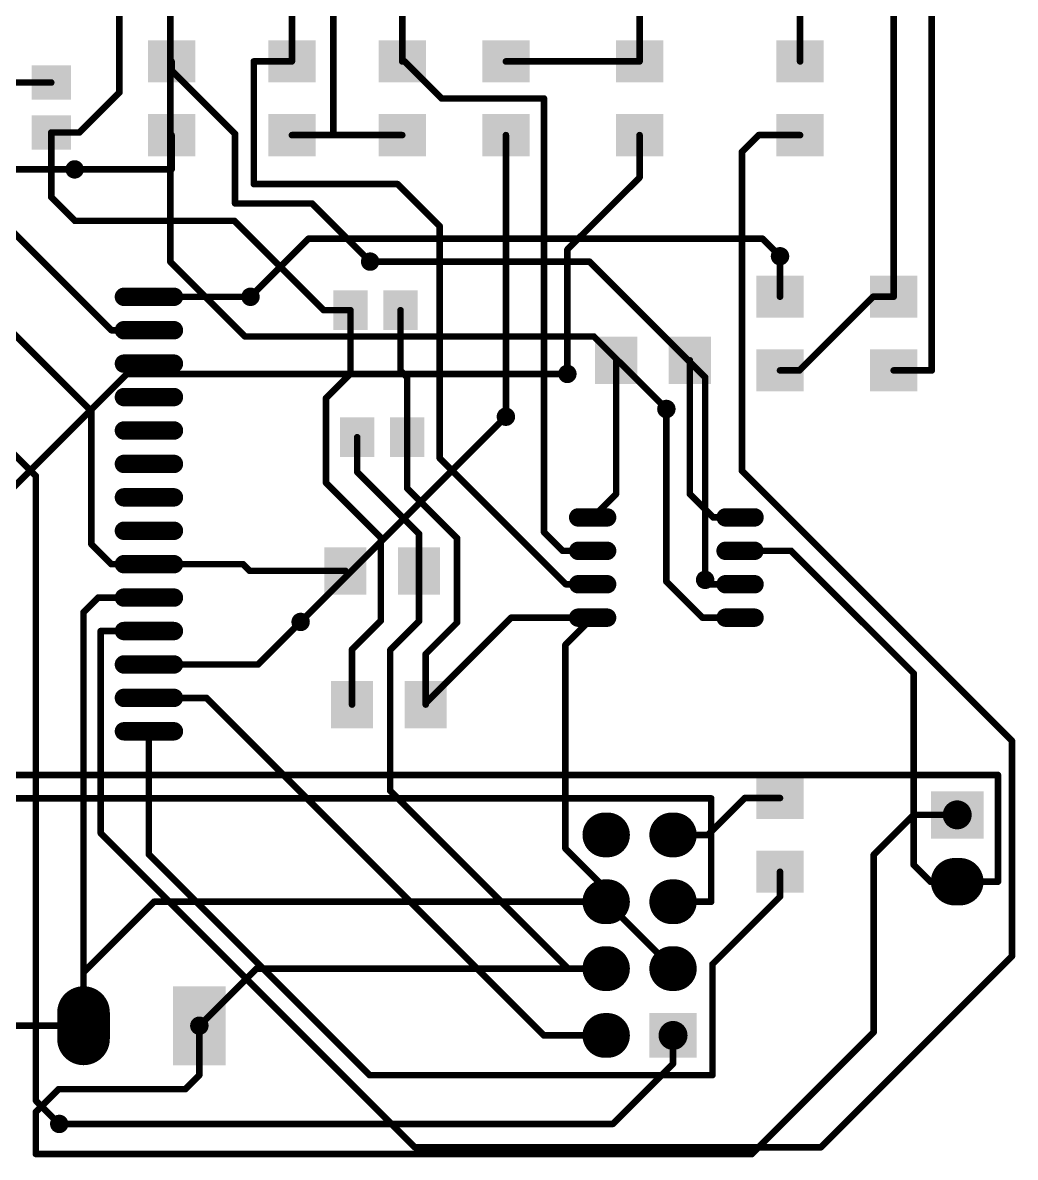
# Model space of a CAD drawing. Extents: x -199 to 545, y 218 to 570.
# Drawn here: x -172.28 to -134.57, y 380.72 to 423.83 of the extents above; entities that cross this region are included whole.
import ezdxf

# ---------------------------------------------------------------- set-up
doc = ezdxf.new("R2010")
doc.units = 0
doc.header["$MEASUREMENT"] = 0
doc.linetypes.add('PHANTOM2', pattern=[1.25, 0.625, -0.125, 0.125, -0.125, 0.125, -0.125])
doc.layers.get('0').update_dxf_attribs({"linetype": 'CONTINUOUS'})
for name, color, linetype in [('BOTTOMLAYER', 250, 'CONTINUOUS'), ('PADHOLELAYER', 255, 'CONTINUOUS'), ('TOPLAYER', 250, 'CONTINUOUS'), ('VIAHOLELAYER', 255, 'PHANTOM2')]:
    doc.layers.add(name, color=color, linetype=linetype)

# ---------------------------------------------------------------- blocks, each defined once
blk = doc.blocks.new('HDR2X4_____________1')
at = {"layer": 'BOTTOMLAYER', "const_width": 1.7}
for points in [[(0, 2.59), (0, 2.49)], [(2.54, 2.59), (2.54, 2.49)], [(5.08, 2.59), (5.08, 2.49)], [(7.62, 2.59), (7.62, 2.49)], [(2.54, 0.05), (2.54, -0.05)], [(5.08, 0.05), (5.08, -0.05)], [(7.62, 0.05), (7.62, -0.05)]]:
    blk.add_lwpolyline(points, dxfattribs=at)
at = {"layer": 'BOTTOMLAYER', "const_width": 0.85}
for points in [[(-0.425, 2.59, 1), (0.425, 2.59, 1)], [(-0.425, 2.49, 1), (0.425, 2.49, 1)], [(2.115, 2.59, 1), (2.965, 2.59, 1)], [(2.115, 2.49, 1), (2.965, 2.49, 1)], [(4.655, 2.59, 1), (5.505, 2.59, 1)], [(4.655, 2.49, 1), (5.505, 2.49, 1)], [(7.195, 2.59, 1), (8.045, 2.59, 1)], [(7.195, 2.49, 1), (8.045, 2.49, 1)], [(2.115, 0.05, 1), (2.965, 0.05, 1)], [(4.655, 0.05, 1), (5.505, 0.05, 1)], [(7.195, 0.05, 1), (8.045, 0.05, 1)], [(2.115, -0.05, 1), (2.965, -0.05, 1)], [(4.655, -0.05, 1), (5.505, -0.05, 1)], [(7.195, -0.05, 1), (8.045, -0.05, 1)]]:
    blk.add_lwpolyline(points, format="xyb", close=True, dxfattribs=at)
at = {"layer": 'BOTTOMLAYER'}
blk.add_solid([(-0.85, -0.9), (0.85, -0.9), (-0.85, 0.9), (0.85, 0.9)], dxfattribs=at)
at = {"layer": 'PADHOLELAYER', "const_width": 0.55}
for points in [[(-0.275, 2.54, 1), (0.275, 2.54, 1)], [(2.265, 2.54, 1), (2.815, 2.54, 1)], [(4.805, 2.54, 1), (5.355, 2.54, 1)], [(7.345, 2.54, 1), (7.895, 2.54, 1)], [(-0.275, 0, 1), (0.275, 0, 1)], [(2.265, 0, 1), (2.815, 0, 1)], [(4.805, 0, 1), (5.355, 0, 1)], [(7.345, 0, 1), (7.895, 0, 1)]]:
    blk.add_lwpolyline(points, format="xyb", close=True, dxfattribs=at)
at = {"layer": 'TOPLAYER', "const_width": 1.7}
for points in [[(0, 2.59), (0, 2.49)], [(2.54, 2.59), (2.54, 2.49)], [(5.08, 2.59), (5.08, 2.49)], [(7.62, 2.59), (7.62, 2.49)], [(2.54, 0.05), (2.54, -0.05)], [(5.08, 0.05), (5.08, -0.05)], [(7.62, 0.05), (7.62, -0.05)]]:
    blk.add_lwpolyline(points, dxfattribs=at)
at = {"layer": 'TOPLAYER', "const_width": 0.85}
for points in [[(-0.425, 2.59, 1), (0.425, 2.59, 1)], [(-0.425, 2.49, 1), (0.425, 2.49, 1)], [(2.115, 2.59, 1), (2.965, 2.59, 1)], [(2.115, 2.49, 1), (2.965, 2.49, 1)], [(4.655, 2.59, 1), (5.505, 2.59, 1)], [(4.655, 2.49, 1), (5.505, 2.49, 1)], [(7.195, 2.59, 1), (8.045, 2.59, 1)], [(7.195, 2.49, 1), (8.045, 2.49, 1)], [(2.115, 0.05, 1), (2.965, 0.05, 1)], [(4.655, 0.05, 1), (5.505, 0.05, 1)], [(7.195, 0.05, 1), (8.045, 0.05, 1)], [(2.115, -0.05, 1), (2.965, -0.05, 1)], [(4.655, -0.05, 1), (5.505, -0.05, 1)], [(7.195, -0.05, 1), (8.045, -0.05, 1)]]:
    blk.add_lwpolyline(points, format="xyb", close=True, dxfattribs=at)
at = {"layer": 'TOPLAYER'}
blk.add_solid([(-0.85, -0.9), (0.85, -0.9), (-0.85, 0.9), (0.85, 0.9)], dxfattribs=at)
blk = doc.blocks.new('B______4')
at = {"layer": 'BOTTOMLAYER', "const_width": 1.8}
blk.add_lwpolyline([(-1.143, -0.916), (-1.143, -1.116)], dxfattribs=at)
at = {"layer": 'BOTTOMLAYER', "const_width": 0.9}
for points in [[(-1.593, -0.916, 1), (-0.693, -0.916, 1)], [(-1.593, -1.116, 1), (-0.693, -1.116, 1)]]:
    blk.add_lwpolyline(points, format="xyb", close=True, dxfattribs=at)
at = {"layer": 'BOTTOMLAYER'}
blk.add_solid([(-4.583, -2.016), (-2.783, -2.016), (-4.583, -0.016), (-2.783, -0.016)], dxfattribs=at)
at = {"layer": 'PADHOLELAYER', "const_width": 0.55}
for points in [[(-3.958, -1.016, 1), (-3.408, -1.016, 1)], [(-1.418, -1.016, 1), (-0.868, -1.016, 1)]]:
    blk.add_lwpolyline(points, format="xyb", close=True, dxfattribs=at)
at = {"layer": 'TOPLAYER', "const_width": 1.8}
blk.add_lwpolyline([(-1.143, -0.916), (-1.143, -1.116)], dxfattribs=at)
at = {"layer": 'TOPLAYER', "const_width": 0.9}
for points in [[(-1.593, -0.916, 1), (-0.693, -0.916, 1)], [(-1.593, -1.116, 1), (-0.693, -1.116, 1)]]:
    blk.add_lwpolyline(points, format="xyb", close=True, dxfattribs=at)
at = {"layer": 'TOPLAYER'}
blk.add_solid([(-4.583, -2.016), (-2.783, -2.016), (-4.583, -0.016), (-2.783, -0.016)], dxfattribs=at)
blk = doc.blocks.new('1206_5')
at = {"layer": 'TOPLAYER'}
for points in [[(-0.6, -0.9), (-0.6, 0.9), (-2.2, -0.9), (-2.2, 0.9)], [(2.2, -0.9), (2.2, 0.9), (0.6, -0.9), (0.6, 0.9)]]:
    blk.add_solid(points, dxfattribs=at)
blk = doc.blocks.new('1206_6')
at = {"layer": 'TOPLAYER'}
for points in [[(-0.6, -0.9), (-0.6, 0.9), (-2.2, -0.9), (-2.2, 0.9)], [(2.2, -0.9), (2.2, 0.9), (0.6, -0.9), (0.6, 0.9)]]:
    blk.add_solid(points, dxfattribs=at)
blk = doc.blocks.new('1206_7')
at = {"layer": 'TOPLAYER'}
for points in [[(-0.6, -0.9), (-0.6, 0.9), (-2.2, -0.9), (-2.2, 0.9)], [(2.2, -0.9), (2.2, 0.9), (0.6, -0.9), (0.6, 0.9)]]:
    blk.add_solid(points, dxfattribs=at)
blk = doc.blocks.new('1206_8')
at = {"layer": 'TOPLAYER'}
for points in [[(-0.6, -0.9), (-0.6, 0.9), (-2.2, -0.9), (-2.2, 0.9)], [(2.2, -0.9), (2.2, 0.9), (0.6, -0.9), (0.6, 0.9)]]:
    blk.add_solid(points, dxfattribs=at)
blk = doc.blocks.new('1206_9')
at = {"layer": 'TOPLAYER'}
for points in [[(-0.6, -0.9), (-0.6, 0.9), (-2.2, -0.9), (-2.2, 0.9)], [(2.2, -0.9), (2.2, 0.9), (0.6, -0.9), (0.6, 0.9)]]:
    blk.add_solid(points, dxfattribs=at)
blk = doc.blocks.new('1206_10')
at = {"layer": 'TOPLAYER'}
for points in [[(-0.6, -0.9), (-0.6, 0.9), (-2.2, -0.9), (-2.2, 0.9)], [(2.2, -0.9), (2.2, 0.9), (0.6, -0.9), (0.6, 0.9)]]:
    blk.add_solid(points, dxfattribs=at)
blk = doc.blocks.new('1206_12')
at = {"layer": 'TOPLAYER'}
for points in [[(-0.6, -0.9), (-0.6, 0.9), (-2.2, -0.9), (-2.2, 0.9)], [(2.2, -0.9), (2.2, 0.9), (0.6, -0.9), (0.6, 0.9)]]:
    blk.add_solid(points, dxfattribs=at)
blk = doc.blocks.new('1206_14')
at = {"layer": 'TOPLAYER'}
for points in [[(-0.6, -0.9), (-0.6, 0.9), (-2.2, -0.9), (-2.2, 0.9)], [(2.2, -0.9), (2.2, 0.9), (0.6, -0.9), (0.6, 0.9)]]:
    blk.add_solid(points, dxfattribs=at)
blk = doc.blocks.new('1206_15')
at = {"layer": 'TOPLAYER'}
for points in [[(-0.6, -0.9), (-0.6, 0.9), (-2.2, -0.9), (-2.2, 0.9)], [(2.2, -0.9), (2.2, 0.9), (0.6, -0.9), (0.6, 0.9)]]:
    blk.add_solid(points, dxfattribs=at)
blk = doc.blocks.new('1206_17')
at = {"layer": 'TOPLAYER'}
for points in [[(-0.6, -0.9), (-0.6, 0.9), (-2.2, -0.9), (-2.2, 0.9)], [(2.2, -0.9), (2.2, 0.9), (0.6, -0.9), (0.6, 0.9)]]:
    blk.add_solid(points, dxfattribs=at)
blk = doc.blocks.new('1206_18')
at = {"layer": 'TOPLAYER'}
for points in [[(-0.6, -0.9), (-0.6, 0.9), (-2.2, -0.9), (-2.2, 0.9)], [(2.2, -0.9), (2.2, 0.9), (0.6, -0.9), (0.6, 0.9)]]:
    blk.add_solid(points, dxfattribs=at)
blk = doc.blocks.new('1206_19')
at = {"layer": 'TOPLAYER'}
for points in [[(-0.6, -0.9), (-0.6, 0.9), (-2.2, -0.9), (-2.2, 0.9)], [(2.2, -0.9), (2.2, 0.9), (0.6, -0.9), (0.6, 0.9)]]:
    blk.add_solid(points, dxfattribs=at)
blk = doc.blocks.new('SOIC_SO28_M_22')
at = {"layer": 'TOPLAYER', "const_width": 0.7}
for points in [[(-5.55, 8.255), (-3.65, 8.255)], [(3.65, 8.255), (5.55, 8.255)], [(-5.55, 6.985), (-3.65, 6.985)], [(3.65, 6.985), (5.55, 6.985)], [(-5.55, 5.715), (-3.65, 5.715)], [(3.65, 5.715), (5.55, 5.715)], [(-5.55, 4.445), (-3.65, 4.445)], [(3.65, 4.445), (5.55, 4.445)], [(-5.55, 3.175), (-3.65, 3.175)], [(3.65, 3.175), (5.55, 3.175)], [(-5.55, 1.905), (-3.65, 1.905)], [(3.65, 1.905), (5.55, 1.905)], [(-5.55, 0.635), (-3.65, 0.635)], [(3.65, 0.635), (5.55, 0.635)], [(-5.55, -0.635), (-3.65, -0.635)], [(3.65, -0.635), (5.55, -0.635)], [(-5.55, -1.905), (-3.65, -1.905)], [(3.65, -1.905), (5.55, -1.905)], [(-5.55, -3.175), (-3.65, -3.175)], [(3.65, -3.175), (5.55, -3.175)], [(-5.55, -4.445), (-3.65, -4.445)], [(3.65, -4.445), (5.55, -4.445)], [(-5.55, -5.715), (-3.65, -5.715)], [(3.65, -5.715), (5.55, -5.715)], [(-5.55, -6.985), (-3.65, -6.985)], [(3.65, -6.985), (5.55, -6.985)], [(-5.55, -8.255), (-3.65, -8.255)], [(3.65, -8.255), (5.55, -8.255)]]:
    blk.add_lwpolyline(points, dxfattribs=at)
at = {"layer": 'TOPLAYER', "const_width": 0.35}
for points in [[(-5.725, 8.255, 1), (-5.375, 8.255, 1)], [(-3.825, 8.255, 1), (-3.475, 8.255, 1)], [(3.475, 8.255, 1), (3.825, 8.255, 1)], [(5.375, 8.255, 1), (5.725, 8.255, 1)], [(-5.725, 6.985, 1), (-5.375, 6.985, 1)], [(-3.825, 6.985, 1), (-3.475, 6.985, 1)], [(3.475, 6.985, 1), (3.825, 6.985, 1)], [(5.375, 6.985, 1), (5.725, 6.985, 1)], [(-5.725, 5.715, 1), (-5.375, 5.715, 1)], [(-3.825, 5.715, 1), (-3.475, 5.715, 1)], [(3.475, 5.715, 1), (3.825, 5.715, 1)], [(5.375, 5.715, 1), (5.725, 5.715, 1)], [(-5.725, 4.445, 1), (-5.375, 4.445, 1)], [(-3.825, 4.445, 1), (-3.475, 4.445, 1)], [(3.475, 4.445, 1), (3.825, 4.445, 1)], [(5.375, 4.445, 1), (5.725, 4.445, 1)], [(-5.725, 3.175, 1), (-5.375, 3.175, 1)], [(-3.825, 3.175, 1), (-3.475, 3.175, 1)], [(3.475, 3.175, 1), (3.825, 3.175, 1)], [(5.375, 3.175, 1), (5.725, 3.175, 1)], [(-5.725, 1.905, 1), (-5.375, 1.905, 1)], [(-3.825, 1.905, 1), (-3.475, 1.905, 1)], [(3.475, 1.905, 1), (3.825, 1.905, 1)], [(5.375, 1.905, 1), (5.725, 1.905, 1)], [(-5.725, 0.635, 1), (-5.375, 0.635, 1)], [(-3.825, 0.635, 1), (-3.475, 0.635, 1)], [(3.475, 0.635, 1), (3.825, 0.635, 1)], [(5.375, 0.635, 1), (5.725, 0.635, 1)], [(-5.725, -0.635, 1), (-5.375, -0.635, 1)], [(-3.825, -0.635, 1), (-3.475, -0.635, 1)], [(3.475, -0.635, 1), (3.825, -0.635, 1)], [(5.375, -0.635, 1), (5.725, -0.635, 1)], [(-5.725, -1.905, 1), (-5.375, -1.905, 1)], [(-3.825, -1.905, 1), (-3.475, -1.905, 1)], [(3.475, -1.905, 1), (3.825, -1.905, 1)], [(5.375, -1.905, 1), (5.725, -1.905, 1)], [(-5.725, -3.175, 1), (-5.375, -3.175, 1)], [(-3.825, -3.175, 1), (-3.475, -3.175, 1)], [(3.475, -3.175, 1), (3.825, -3.175, 1)], [(5.375, -3.175, 1), (5.725, -3.175, 1)], [(-5.725, -4.445, 1), (-5.375, -4.445, 1)], [(-3.825, -4.445, 1), (-3.475, -4.445, 1)], [(3.475, -4.445, 1), (3.825, -4.445, 1)], [(5.375, -4.445, 1), (5.725, -4.445, 1)], [(-5.725, -5.715, 1), (-5.375, -5.715, 1)], [(-3.825, -5.715, 1), (-3.475, -5.715, 1)], [(3.475, -5.715, 1), (3.825, -5.715, 1)], [(5.375, -5.715, 1), (5.725, -5.715, 1)], [(-5.725, -6.985, 1), (-5.375, -6.985, 1)], [(-3.825, -6.985, 1), (-3.475, -6.985, 1)], [(3.475, -6.985, 1), (3.825, -6.985, 1)], [(5.375, -6.985, 1), (5.725, -6.985, 1)], [(-5.725, -8.255, 1), (-5.375, -8.255, 1)], [(-3.825, -8.255, 1), (-3.475, -8.255, 1)], [(3.475, -8.255, 1), (3.825, -8.255, 1)], [(5.375, -8.255, 1), (5.725, -8.255, 1)]]:
    blk.add_lwpolyline(points, format="xyb", close=True, dxfattribs=at)
blk = doc.blocks.new('SOIC_8CM_23')
at = {"layer": 'TOPLAYER', "const_width": 0.7}
for points in [[(-3.35, 1.905), (-2.25, 1.905)], [(2.25, 1.905), (3.35, 1.905)], [(-3.35, 0.635), (-2.25, 0.635)], [(2.25, 0.635), (3.35, 0.635)], [(-3.35, -0.635), (-2.25, -0.635)], [(2.25, -0.635), (3.35, -0.635)], [(-3.35, -1.905), (-2.25, -1.905)], [(2.25, -1.905), (3.35, -1.905)]]:
    blk.add_lwpolyline(points, dxfattribs=at)
at = {"layer": 'TOPLAYER', "const_width": 0.35}
for points in [[(-3.525, 1.905, 1), (-3.175, 1.905, 1)], [(-2.425, 1.905, 1), (-2.075, 1.905, 1)], [(2.075, 1.905, 1), (2.425, 1.905, 1)], [(3.175, 1.905, 1), (3.525, 1.905, 1)], [(-3.525, 0.635, 1), (-3.175, 0.635, 1)], [(-2.425, 0.635, 1), (-2.075, 0.635, 1)], [(2.075, 0.635, 1), (2.425, 0.635, 1)], [(3.175, 0.635, 1), (3.525, 0.635, 1)], [(-3.525, -0.635, 1), (-3.175, -0.635, 1)], [(-2.425, -0.635, 1), (-2.075, -0.635, 1)], [(2.075, -0.635, 1), (2.425, -0.635, 1)], [(3.175, -0.635, 1), (3.525, -0.635, 1)], [(-3.525, -1.905, 1), (-3.175, -1.905, 1)], [(-2.425, -1.905, 1), (-2.075, -1.905, 1)], [(2.075, -1.905, 1), (2.425, -1.905, 1)], [(3.175, -1.905, 1), (3.525, -1.905, 1)]]:
    blk.add_lwpolyline(points, format="xyb", close=True, dxfattribs=at)
blk = doc.blocks.new('C0805_26')
at = {"layer": 'TOPLAYER'}
for points in [[(-0.3, -0.75), (-0.3, 0.75), (-1.6, -0.75), (-1.6, 0.75)], [(1.6, -0.75), (1.6, 0.75), (0.3, -0.75), (0.3, 0.75)]]:
    blk.add_solid(points, dxfattribs=at)
blk = doc.blocks.new('LZ_12_26_1000_______25__26')
at = {"layer": 'BOTTOMLAYER', "const_width": 2}
blk.add_lwpolyline([(2.2, 0.5), (2.2, -0.5)], dxfattribs=at)
at = {"layer": 'BOTTOMLAYER', "const_width": 1}
for points in [[(1.7, 0.5, 1), (2.7, 0.5, 1)], [(1.7, -0.5, 1), (2.7, -0.5, 1)]]:
    blk.add_lwpolyline(points, format="xyb", close=True, dxfattribs=at)
at = {"layer": 'BOTTOMLAYER'}
blk.add_solid([(-3.2, -1.5), (-1.2, -1.5), (-3.2, 1.5), (-1.2, 1.5)], dxfattribs=at)
at = {"layer": 'PADHOLELAYER', "const_width": 0.35}
for points in [[(-2.375, 0, 1), (-2.025, 0, 1)], [(2.025, 0, 1), (2.375, 0, 1)]]:
    blk.add_lwpolyline(points, format="xyb", close=True, dxfattribs=at)
at = {"layer": 'TOPLAYER', "const_width": 2}
blk.add_lwpolyline([(2.2, 0.5), (2.2, -0.5)], dxfattribs=at)
at = {"layer": 'TOPLAYER', "const_width": 1}
for points in [[(1.7, 0.5, 1), (2.7, 0.5, 1)], [(1.7, -0.5, 1), (2.7, -0.5, 1)]]:
    blk.add_lwpolyline(points, format="xyb", close=True, dxfattribs=at)
at = {"layer": 'TOPLAYER'}
blk.add_solid([(-3.2, -1.5), (-1.2, -1.5), (-3.2, 1.5), (-1.2, 1.5)], dxfattribs=at)
blk = doc.blocks.new('C0805_31')
at = {"layer": 'TOPLAYER'}
for points in [[(-0.3, -0.75), (-0.3, 0.75), (-1.6, -0.75), (-1.6, 0.75)], [(1.6, -0.75), (1.6, 0.75), (0.3, -0.75), (0.3, 0.75)]]:
    blk.add_solid(points, dxfattribs=at)
blk = doc.blocks.new('C0805_32')
at = {"layer": 'TOPLAYER'}
for points in [[(-0.3, -0.75), (-0.3, 0.75), (-1.6, -0.75), (-1.6, 0.75)], [(1.6, -0.75), (1.6, 0.75), (0.3, -0.75), (0.3, 0.75)]]:
    blk.add_solid(points, dxfattribs=at)

msp = doc.modelspace()

# ---------------------------------------------------------------- linework, layer by layer
at = {"layer": 'BOTTOMLAYER', "const_width": 0.25}
for points in [[(-166.671, 414.751), (-166.671, 426.028)], [(-173.742, 418.256), (-170.303, 418.256)], [(-163.623, 413.414), (-161.411, 415.626)], [(-161.411, 415.626), (-144.178, 415.626)], [(-144.178, 415.626), (-143.506, 414.954)], [(-166.671, 414.751), (-163.826, 411.906)], [(-159.077, 414.751), (-150.745, 414.751)], [(-150.745, 414.751), (-146.351, 410.357)], [(-163.826, 411.906), (-150.579, 411.906)], [(-150.579, 411.906), (-147.824, 409.151)], [(-178.914, 399.892), (-168.322, 410.484)], [(-168.322, 410.484), (-151.584, 410.484)], [(-146.351, 402.66), (-146.351, 410.357)], [(-161.718, 401.06), (-153.92, 408.858)], [(-180.413, 395.244), (-135.226, 395.244)], [(-135.226, 391.189), (-135.226, 395.244)], [(-177.492, 394.355), (-146.123, 394.355)], [(-146.123, 390.427), (-146.123, 394.355)], [(-139.95, 392.205), (-138.426, 393.729)], [(-138.426, 393.729), (-136.775, 393.729)], [(-139.95, 385.465), (-139.95, 392.205)], [(-136.775, 391.189), (-135.226, 391.189)], [(-169.966, 387.751), (-167.29, 390.427)], [(-167.29, 390.427), (-150.11, 390.427)], [(-150.11, 390.427), (-147.57, 387.887)], [(-147.57, 390.427), (-146.123, 390.427)], [(-169.966, 385.717), (-169.966, 387.751)], [(-165.566, 385.717), (-163.396, 387.887)], [(-163.396, 387.887), (-150.11, 387.887)], [(-175.703, 385.717), (-169.966, 385.717)], [(-165.566, 383.839), (-165.566, 385.717)], [(-147.57, 384.271), (-147.57, 385.347)], [(-144.573, 380.842), (-139.95, 385.465)], [(-149.856, 381.985), (-147.57, 384.271)], [(-166.1, 383.306), (-165.566, 383.839)], [(-171.777, 382.442), (-170.913, 383.306)], [(-170.913, 383.306), (-166.1, 383.306)], [(-171.777, 380.842), (-171.777, 382.442)], [(-170.888, 381.985), (-149.856, 381.985)], [(-171.777, 380.842), (-144.573, 380.842)]]:
    msp.add_lwpolyline(points, dxfattribs=at)
at = {"layer": 'BOTTOMLAYER'}
for points, const_width in [([(-170.478, 418.256, 1), (-170.128, 418.256, 1)], 0.35), ([(-170.366, 418.256, 1), (-170.241, 418.256, 1)], 0.125), ([(-161.474, 415.626, 1), (-161.349, 415.626, 1)], 0.125), ([(-161.474, 415.626, 1), (-161.349, 415.626, 1)], 0.125), ([(-144.241, 415.626, 1), (-144.116, 415.626, 1)], 0.125), ([(-144.241, 415.626, 1), (-144.116, 415.626, 1)], 0.125), ([(-143.681, 414.954, 1), (-143.331, 414.954, 1)], 0.35), ([(-166.734, 414.751, 1), (-166.609, 414.751, 1)], 0.125), ([(-166.734, 414.751, 1), (-166.609, 414.751, 1)], 0.125), ([(-159.252, 414.751, 1), (-158.902, 414.751, 1)], 0.35), ([(-159.139, 414.751, 1), (-159.014, 414.751, 1)], 0.125), ([(-150.808, 414.751, 1), (-150.683, 414.751, 1)], 0.125), ([(-150.808, 414.751, 1), (-150.683, 414.751, 1)], 0.125), ([(-143.569, 414.954, 1), (-143.444, 414.954, 1)], 0.125), ([(-163.798, 413.414, 1), (-163.448, 413.414, 1)], 0.35), ([(-163.686, 413.414, 1), (-163.561, 413.414, 1)], 0.125), ([(-163.889, 411.906, 1), (-163.764, 411.906, 1)], 0.125), ([(-163.889, 411.906, 1), (-163.764, 411.906, 1)], 0.125), ([(-150.642, 411.906, 1), (-150.517, 411.906, 1)], 0.125), ([(-150.642, 411.906, 1), (-150.517, 411.906, 1)], 0.125), ([(-168.385, 410.484, 1), (-168.26, 410.484, 1)], 0.125), ([(-168.385, 410.484, 1), (-168.26, 410.484, 1)], 0.125), ([(-151.759, 410.484, 1), (-151.409, 410.484, 1)], 0.35), ([(-151.646, 410.484, 1), (-151.521, 410.484, 1)], 0.125), ([(-146.414, 410.357, 1), (-146.289, 410.357, 1)], 0.125), ([(-146.414, 410.357, 1), (-146.289, 410.357, 1)], 0.125), ([(-154.095, 408.858, 1), (-153.745, 408.858, 1)], 0.35), ([(-147.999, 409.151, 1), (-147.649, 409.151, 1)], 0.35), ([(-147.887, 409.151, 1), (-147.762, 409.151, 1)], 0.125), ([(-153.983, 408.858, 1), (-153.858, 408.858, 1)], 0.125), ([(-146.526, 402.66, 1), (-146.176, 402.66, 1)], 0.35), ([(-146.414, 402.66, 1), (-146.289, 402.66, 1)], 0.125), ([(-161.893, 401.06, 1), (-161.543, 401.06, 1)], 0.35), ([(-161.781, 401.06, 1), (-161.656, 401.06, 1)], 0.125), ([(-135.288, 395.244, 1), (-135.163, 395.244, 1)], 0.125), ([(-135.288, 395.244, 1), (-135.163, 395.244, 1)], 0.125), ([(-146.185, 394.355, 1), (-146.06, 394.355, 1)], 0.125), ([(-146.185, 394.355, 1), (-146.06, 394.355, 1)], 0.125), ([(-138.489, 393.729, 1), (-138.364, 393.729, 1)], 0.125), ([(-138.489, 393.729, 1), (-138.364, 393.729, 1)], 0.125), ([(-136.838, 393.729, 1), (-136.713, 393.729, 1)], 0.125), ([(-140.013, 392.205, 1), (-139.888, 392.205, 1)], 0.125), ([(-140.013, 392.205, 1), (-139.888, 392.205, 1)], 0.125), ([(-136.838, 391.189, 1), (-136.713, 391.189, 1)], 0.125), ([(-135.288, 391.189, 1), (-135.163, 391.189, 1)], 0.125), ([(-135.288, 391.189, 1), (-135.163, 391.189, 1)], 0.125), ([(-167.352, 390.427, 1), (-167.227, 390.427, 1)], 0.125), ([(-167.352, 390.427, 1), (-167.227, 390.427, 1)], 0.125), ([(-150.173, 390.427, 1), (-150.048, 390.427, 1)], 0.125), ([(-150.173, 390.427, 1), (-150.048, 390.427, 1)], 0.125), ([(-147.633, 390.427, 1), (-147.508, 390.427, 1)], 0.125), ([(-146.185, 390.427, 1), (-146.06, 390.427, 1)], 0.125), ([(-146.185, 390.427, 1), (-146.06, 390.427, 1)], 0.125), ([(-170.029, 387.751, 1), (-169.904, 387.751, 1)], 0.125), ([(-170.029, 387.751, 1), (-169.904, 387.751, 1)], 0.125), ([(-163.459, 387.887, 1), (-163.334, 387.887, 1)], 0.125), ([(-163.459, 387.887, 1), (-163.334, 387.887, 1)], 0.125), ([(-150.173, 387.887, 1), (-150.048, 387.887, 1)], 0.125), ([(-147.633, 387.887, 1), (-147.508, 387.887, 1)], 0.125), ([(-170.029, 385.717, 1), (-169.904, 385.717, 1)], 0.125), ([(-170.029, 385.717, 1), (-169.904, 385.717, 1)], 0.125), ([(-165.629, 385.717, 1), (-165.504, 385.717, 1)], 0.125), ([(-165.629, 385.717, 1), (-165.504, 385.717, 1)], 0.125), ([(-147.633, 385.347, 1), (-147.508, 385.347, 1)], 0.125), ([(-140.013, 385.465, 1), (-139.888, 385.465, 1)], 0.125), ([(-140.013, 385.465, 1), (-139.888, 385.465, 1)], 0.125), ([(-147.633, 384.271, 1), (-147.508, 384.271, 1)], 0.125), ([(-147.633, 384.271, 1), (-147.508, 384.271, 1)], 0.125), ([(-165.629, 383.839, 1), (-165.504, 383.839, 1)], 0.125), ([(-165.629, 383.839, 1), (-165.504, 383.839, 1)], 0.125), ([(-170.975, 383.306, 1), (-170.85, 383.306, 1)], 0.125), ([(-170.975, 383.306, 1), (-170.85, 383.306, 1)], 0.125), ([(-166.162, 383.306, 1), (-166.037, 383.306, 1)], 0.125), ([(-166.162, 383.306, 1), (-166.037, 383.306, 1)], 0.125), ([(-171.839, 382.442, 1), (-171.714, 382.442, 1)], 0.125), ([(-171.839, 382.442, 1), (-171.714, 382.442, 1)], 0.125), ([(-171.063, 381.985, 1), (-170.713, 381.985, 1)], 0.35), ([(-170.95, 381.985, 1), (-170.825, 381.985, 1)], 0.125), ([(-149.919, 381.985, 1), (-149.794, 381.985, 1)], 0.125), ([(-149.919, 381.985, 1), (-149.794, 381.985, 1)], 0.125), ([(-171.839, 380.842, 1), (-171.714, 380.842, 1)], 0.125), ([(-171.839, 380.842, 1), (-171.714, 380.842, 1)], 0.125), ([(-144.636, 380.842, 1), (-144.511, 380.842, 1)], 0.125), ([(-144.636, 380.842, 1), (-144.511, 380.842, 1)], 0.125)]:
    msp.add_lwpolyline(points, format="xyb", close=True, dxfattribs=dict(at, const_width=const_width))
at = {"layer": 'TOPLAYER', "const_width": 0.25}
for points in [[(-148.84, 422.358), (-148.84, 440.093)], [(-137.741, 410.617), (-137.741, 439.511)], [(-160.474, 419.558), (-160.474, 438.246)], [(-139.188, 413.417), (-139.188, 435.426)], [(-157.857, 422.358), (-157.857, 433.242)], [(-142.744, 422.358), (-142.744, 430.651)], [(-162.048, 422.358), (-162.048, 428.797)], [(-168.602, 421.177), (-168.602, 427.435)], [(-166.62, 422.015), (-166.62, 422.358)], [(-166.62, 422.015), (-164.207, 419.602)], [(-163.496, 422.358), (-162.048, 422.358)], [(-163.496, 417.697), (-163.496, 422.358)], [(-157.857, 422.358), (-157.768, 422.358)], [(-157.768, 422.358), (-156.359, 420.948)], [(-153.92, 422.358), (-148.84, 422.358)], [(-175.284, 421.556), (-171.192, 421.556)], [(-170.122, 419.656), (-168.602, 421.177)], [(-156.359, 420.948), (-152.473, 420.948)], [(-152.473, 404.473), (-152.473, 420.948)], [(-176.32, 419.558), (-168.906, 412.144)], [(-171.192, 417.198), (-171.192, 419.656)], [(-171.192, 419.656), (-170.122, 419.656)], [(-166.62, 418.256), (-166.62, 419.558)], [(-164.207, 416.961), (-164.207, 419.602)], [(-162.048, 419.558), (-160.474, 419.558)], [(-160.474, 419.558), (-157.857, 419.558)], [(-153.92, 408.858), (-153.92, 419.558)], [(-148.84, 417.951), (-148.84, 419.558)], [(-144.954, 418.923), (-144.319, 419.558)], [(-144.319, 419.558), (-142.744, 419.558)], [(-144.954, 406.801), (-144.954, 418.923)], [(-170.303, 418.256), (-166.62, 418.256)], [(-163.496, 417.697), (-158.035, 417.697)], [(-158.035, 417.697), (-156.435, 416.097)], [(-151.584, 415.208), (-148.84, 417.951)], [(-171.192, 417.198), (-170.294, 416.3)], [(-164.207, 416.961), (-161.286, 416.961)], [(-161.286, 416.961), (-159.077, 414.751)], [(-170.294, 416.3), (-164.236, 416.3)], [(-164.236, 416.3), (-160.842, 412.906)], [(-156.435, 407.283), (-156.435, 416.097)], [(-151.584, 410.484), (-151.584, 415.208)], [(-143.506, 413.417), (-143.506, 414.954)], [(-174.012, 413.414), (-169.668, 409.071)], [(-167.481, 413.414), (-163.623, 413.414)], [(-142.77, 410.617), (-139.97, 413.417)], [(-139.97, 413.417), (-139.188, 413.417)], [(-160.842, 412.906), (-159.823, 412.906)], [(-159.823, 410.499), (-159.823, 412.906)], [(-157.923, 410.611), (-157.923, 412.906)], [(-168.906, 412.144), (-167.481, 412.144)], [(-149.732, 405.924), (-149.732, 411.001)], [(-146.932, 405.918), (-146.932, 411.001)], [(-160.753, 409.569), (-159.823, 410.499)], [(-157.923, 410.611), (-157.669, 410.357)], [(-157.669, 408.08), (-157.669, 410.357)], [(-143.506, 410.617), (-142.77, 410.617)], [(-139.188, 410.617), (-137.741, 410.617)], [(-160.753, 406.343), (-160.753, 409.569)], [(-169.668, 404.016), (-169.668, 409.071)], [(-147.824, 402.594), (-147.824, 409.151)], [(-173.504, 408.334), (-171.777, 406.607)], [(-159.569, 406.76), (-159.569, 408.08)], [(-157.669, 406.139), (-157.669, 408.08)], [(-156.435, 407.283), (-151.644, 402.492)], [(-171.777, 382.874), (-171.777, 406.607)], [(-159.569, 406.76), (-157.219, 404.41)], [(-144.954, 406.801), (-134.693, 396.539)], [(-160.753, 406.343), (-158.67, 404.261)], [(-157.669, 406.139), (-155.775, 404.244)], [(-150.624, 405.032), (-149.732, 405.924)], [(-146.932, 405.918), (-146.046, 405.032)], [(-146.046, 405.032), (-145.024, 405.032)], [(-157.219, 403), (-157.219, 404.41)], [(-152.473, 404.473), (-151.761, 403.762)], [(-169.668, 404.016), (-168.906, 403.254)], [(-158.67, 401.111), (-158.67, 404.261)], [(-155.775, 401.035), (-155.775, 404.244)], [(-151.761, 403.762), (-150.624, 403.762)], [(-145.024, 403.762), (-143.084, 403.762)], [(-143.084, 403.762), (-138.426, 399.104)], [(-168.906, 403.254), (-167.481, 403.254)], [(-167.481, 403.254), (-163.903, 403.254)], [(-163.903, 403.254), (-163.649, 403)], [(-163.649, 403), (-160.019, 403)], [(-157.219, 401.086), (-157.219, 403)], [(-147.824, 402.594), (-146.453, 401.222)], [(-146.351, 402.66), (-146.183, 402.492)], [(-151.644, 402.492), (-150.624, 402.492)], [(-146.183, 402.492), (-145.024, 402.492)], [(-169.966, 401.427), (-169.409, 401.984)], [(-169.409, 401.984), (-167.481, 401.984)], [(-169.966, 385.717), (-169.966, 401.427)], [(-163.334, 399.444), (-161.718, 401.06)], [(-159.765, 400.016), (-158.67, 401.111)], [(-158.315, 399.99), (-157.219, 401.086)], [(-156.965, 397.974), (-153.717, 401.222)], [(-156.965, 399.844), (-155.775, 401.035)], [(-153.717, 401.222), (-150.624, 401.222)], [(-151.66, 400.187), (-150.624, 401.222)], [(-146.453, 401.222), (-145.024, 401.222)], [(-169.313, 400.714), (-167.481, 400.714)], [(-169.313, 393.034), (-169.313, 400.714)], [(-159.765, 397.92), (-159.765, 400.016)], [(-158.315, 394.643), (-158.315, 399.99)], [(-151.66, 392.45), (-151.66, 400.187)], [(-156.965, 397.974), (-156.965, 399.844)], [(-167.481, 399.444), (-163.334, 399.444)], [(-138.426, 391.824), (-138.426, 399.104)], [(-167.481, 398.174), (-165.3, 398.174)], [(-165.3, 398.174), (-152.473, 385.347)], [(-156.965, 397.92), (-156.965, 397.974)], [(-167.484, 392.223), (-167.484, 396.904)], [(-167.484, 396.904), (-167.481, 396.904)], [(-134.693, 388.36), (-134.693, 396.539)], [(-158.315, 394.643), (-151.558, 387.887)], [(-146.25, 392.967), (-144.85, 394.367)], [(-144.85, 394.367), (-143.506, 394.367)], [(-169.313, 393.034), (-157.375, 381.096)], [(-147.57, 392.967), (-146.25, 392.967)], [(-167.484, 392.223), (-159.1, 383.839)], [(-151.66, 392.45), (-150.11, 390.9)], [(-138.426, 391.824), (-137.791, 391.189)], [(-143.506, 390.621), (-143.506, 391.567)], [(-137.791, 391.189), (-136.775, 391.189)], [(-150.11, 390.427), (-150.11, 390.9)], [(-146.072, 388.055), (-143.506, 390.621)], [(-141.957, 381.096), (-134.693, 388.36)], [(-146.072, 383.839), (-146.072, 388.055)], [(-151.558, 387.887), (-150.11, 387.887)], [(-152.473, 385.347), (-150.11, 385.347)], [(-159.1, 383.839), (-146.072, 383.839)], [(-171.777, 382.874), (-170.888, 381.985)], [(-157.375, 381.096), (-141.957, 381.096)]]:
    msp.add_lwpolyline(points, dxfattribs=at)
at = {"layer": 'TOPLAYER'}
for points, const_width in [([(-166.683, 422.358, 1), (-166.558, 422.358, 1)], 0.125), ([(-166.683, 422.015, 1), (-166.558, 422.015, 1)], 0.125), ([(-166.683, 422.015, 1), (-166.558, 422.015, 1)], 0.125), ([(-163.559, 422.358, 1), (-163.434, 422.358, 1)], 0.125), ([(-163.559, 422.358, 1), (-163.434, 422.358, 1)], 0.125), ([(-162.111, 422.358, 1), (-161.986, 422.358, 1)], 0.125), ([(-162.111, 422.358, 1), (-161.986, 422.358, 1)], 0.125), ([(-157.92, 422.358, 1), (-157.795, 422.358, 1)], 0.125), ([(-157.92, 422.358, 1), (-157.795, 422.358, 1)], 0.125), ([(-157.831, 422.358, 1), (-157.706, 422.358, 1)], 0.125), ([(-157.831, 422.358, 1), (-157.706, 422.358, 1)], 0.125), ([(-153.983, 422.358, 1), (-153.858, 422.358, 1)], 0.125), ([(-148.903, 422.358, 1), (-148.778, 422.358, 1)], 0.125), ([(-148.903, 422.358, 1), (-148.778, 422.358, 1)], 0.125), ([(-142.807, 422.358, 1), (-142.682, 422.358, 1)], 0.125), ([(-171.255, 421.556, 1), (-171.13, 421.556, 1)], 0.125), ([(-168.664, 421.177, 1), (-168.539, 421.177, 1)], 0.125), ([(-168.664, 421.177, 1), (-168.539, 421.177, 1)], 0.125), ([(-156.421, 420.948, 1), (-156.296, 420.948, 1)], 0.125), ([(-156.421, 420.948, 1), (-156.296, 420.948, 1)], 0.125), ([(-152.535, 420.948, 1), (-152.41, 420.948, 1)], 0.125), ([(-152.535, 420.948, 1), (-152.41, 420.948, 1)], 0.125), ([(-171.255, 419.656, 1), (-171.13, 419.656, 1)], 0.125), ([(-171.255, 419.656, 1), (-171.13, 419.656, 1)], 0.125), ([(-170.185, 419.656, 1), (-170.06, 419.656, 1)], 0.125), ([(-170.185, 419.656, 1), (-170.06, 419.656, 1)], 0.125), ([(-166.683, 419.558, 1), (-166.558, 419.558, 1)], 0.125), ([(-164.27, 419.602, 1), (-164.145, 419.602, 1)], 0.125), ([(-164.27, 419.602, 1), (-164.145, 419.602, 1)], 0.125), ([(-162.111, 419.558, 1), (-161.986, 419.558, 1)], 0.125), ([(-160.536, 419.558, 1), (-160.411, 419.558, 1)], 0.125), ([(-160.536, 419.558, 1), (-160.411, 419.558, 1)], 0.125), ([(-160.536, 419.558, 1), (-160.411, 419.558, 1)], 0.125), ([(-157.92, 419.558, 1), (-157.795, 419.558, 1)], 0.125), ([(-153.983, 419.558, 1), (-153.858, 419.558, 1)], 0.125), ([(-148.903, 419.558, 1), (-148.778, 419.558, 1)], 0.125), ([(-144.382, 419.558, 1), (-144.257, 419.558, 1)], 0.125), ([(-144.382, 419.558, 1), (-144.257, 419.558, 1)], 0.125), ([(-142.807, 419.558, 1), (-142.682, 419.558, 1)], 0.125), ([(-145.017, 418.923, 1), (-144.892, 418.923, 1)], 0.125), ([(-145.017, 418.923, 1), (-144.892, 418.923, 1)], 0.125), ([(-170.478, 418.256, 1), (-170.128, 418.256, 1)], 0.35), ([(-170.366, 418.256, 1), (-170.241, 418.256, 1)], 0.125), ([(-166.683, 418.256, 1), (-166.558, 418.256, 1)], 0.125), ([(-166.683, 418.256, 1), (-166.558, 418.256, 1)], 0.125), ([(-163.559, 417.697, 1), (-163.434, 417.697, 1)], 0.125), ([(-163.559, 417.697, 1), (-163.434, 417.697, 1)], 0.125), ([(-158.098, 417.697, 1), (-157.973, 417.697, 1)], 0.125), ([(-158.098, 417.697, 1), (-157.973, 417.697, 1)], 0.125), ([(-148.903, 417.951, 1), (-148.778, 417.951, 1)], 0.125), ([(-148.903, 417.951, 1), (-148.778, 417.951, 1)], 0.125), ([(-171.255, 417.198, 1), (-171.13, 417.198, 1)], 0.125), ([(-171.255, 417.198, 1), (-171.13, 417.198, 1)], 0.125), ([(-164.27, 416.961, 1), (-164.145, 416.961, 1)], 0.125), ([(-164.27, 416.961, 1), (-164.145, 416.961, 1)], 0.125), ([(-161.349, 416.961, 1), (-161.224, 416.961, 1)], 0.125), ([(-161.349, 416.961, 1), (-161.224, 416.961, 1)], 0.125), ([(-170.357, 416.3, 1), (-170.232, 416.3, 1)], 0.125), ([(-170.357, 416.3, 1), (-170.232, 416.3, 1)], 0.125), ([(-164.298, 416.3, 1), (-164.173, 416.3, 1)], 0.125), ([(-164.298, 416.3, 1), (-164.173, 416.3, 1)], 0.125), ([(-156.497, 416.097, 1), (-156.372, 416.097, 1)], 0.125), ([(-156.497, 416.097, 1), (-156.372, 416.097, 1)], 0.125), ([(-151.646, 415.208, 1), (-151.521, 415.208, 1)], 0.125), ([(-151.646, 415.208, 1), (-151.521, 415.208, 1)], 0.125), ([(-143.681, 414.954, 1), (-143.331, 414.954, 1)], 0.35), ([(-159.252, 414.751, 1), (-158.902, 414.751, 1)], 0.35), ([(-159.139, 414.751, 1), (-159.014, 414.751, 1)], 0.125), ([(-143.569, 414.954, 1), (-143.444, 414.954, 1)], 0.125), ([(-167.544, 413.414, 1), (-167.419, 413.414, 1)], 0.125), ([(-163.798, 413.414, 1), (-163.448, 413.414, 1)], 0.35), ([(-163.686, 413.414, 1), (-163.561, 413.414, 1)], 0.125), ([(-143.569, 413.417, 1), (-143.444, 413.417, 1)], 0.125), ([(-140.032, 413.417, 1), (-139.907, 413.417, 1)], 0.125), ([(-140.032, 413.417, 1), (-139.907, 413.417, 1)], 0.125), ([(-139.251, 413.417, 1), (-139.126, 413.417, 1)], 0.125), ([(-139.251, 413.417, 1), (-139.126, 413.417, 1)], 0.125), ([(-160.904, 412.906, 1), (-160.779, 412.906, 1)], 0.125), ([(-160.904, 412.906, 1), (-160.779, 412.906, 1)], 0.125), ([(-159.886, 412.906, 1), (-159.761, 412.906, 1)], 0.125), ([(-159.886, 412.906, 1), (-159.761, 412.906, 1)], 0.125), ([(-157.986, 412.906, 1), (-157.861, 412.906, 1)], 0.125), ([(-168.969, 412.144, 1), (-168.844, 412.144, 1)], 0.125), ([(-168.969, 412.144, 1), (-168.844, 412.144, 1)], 0.125), ([(-167.544, 412.144, 1), (-167.419, 412.144, 1)], 0.125), ([(-149.795, 411.001, 1), (-149.67, 411.001, 1)], 0.125), ([(-146.995, 411.001, 1), (-146.87, 411.001, 1)], 0.125), ([(-159.886, 410.499, 1), (-159.761, 410.499, 1)], 0.125), ([(-159.886, 410.499, 1), (-159.761, 410.499, 1)], 0.125), ([(-157.986, 410.611, 1), (-157.861, 410.611, 1)], 0.125), ([(-157.986, 410.611, 1), (-157.861, 410.611, 1)], 0.125), ([(-157.732, 410.357, 1), (-157.607, 410.357, 1)], 0.125), ([(-157.732, 410.357, 1), (-157.607, 410.357, 1)], 0.125), ([(-151.759, 410.484, 1), (-151.409, 410.484, 1)], 0.35), ([(-151.646, 410.484, 1), (-151.521, 410.484, 1)], 0.125), ([(-143.569, 410.617, 1), (-143.444, 410.617, 1)], 0.125), ([(-142.832, 410.617, 1), (-142.707, 410.617, 1)], 0.125), ([(-142.832, 410.617, 1), (-142.707, 410.617, 1)], 0.125), ([(-139.251, 410.617, 1), (-139.126, 410.617, 1)], 0.125), ([(-137.803, 410.617, 1), (-137.678, 410.617, 1)], 0.125), ([(-137.803, 410.617, 1), (-137.678, 410.617, 1)], 0.125), ([(-160.815, 409.569, 1), (-160.69, 409.569, 1)], 0.125), ([(-160.815, 409.569, 1), (-160.69, 409.569, 1)], 0.125), ([(-169.731, 409.071, 1), (-169.606, 409.071, 1)], 0.125), ([(-169.731, 409.071, 1), (-169.606, 409.071, 1)], 0.125), ([(-154.095, 408.858, 1), (-153.745, 408.858, 1)], 0.35), ([(-147.999, 409.151, 1), (-147.649, 409.151, 1)], 0.35), ([(-147.887, 409.151, 1), (-147.762, 409.151, 1)], 0.125), ([(-153.983, 408.858, 1), (-153.858, 408.858, 1)], 0.125), ([(-159.632, 408.08, 1), (-159.507, 408.08, 1)], 0.125), ([(-157.732, 408.08, 1), (-157.607, 408.08, 1)], 0.125), ([(-157.732, 408.08, 1), (-157.607, 408.08, 1)], 0.125), ([(-156.497, 407.283, 1), (-156.372, 407.283, 1)], 0.125), ([(-156.497, 407.283, 1), (-156.372, 407.283, 1)], 0.125), ([(-171.839, 406.607, 1), (-171.714, 406.607, 1)], 0.125), ([(-171.839, 406.607, 1), (-171.714, 406.607, 1)], 0.125), ([(-159.632, 406.76, 1), (-159.507, 406.76, 1)], 0.125), ([(-159.632, 406.76, 1), (-159.507, 406.76, 1)], 0.125), ([(-145.017, 406.801, 1), (-144.892, 406.801, 1)], 0.125), ([(-145.017, 406.801, 1), (-144.892, 406.801, 1)], 0.125), ([(-160.815, 406.343, 1), (-160.69, 406.343, 1)], 0.125), ([(-160.815, 406.343, 1), (-160.69, 406.343, 1)], 0.125), ([(-157.732, 406.139, 1), (-157.607, 406.139, 1)], 0.125), ([(-157.732, 406.139, 1), (-157.607, 406.139, 1)], 0.125), ([(-149.795, 405.924, 1), (-149.67, 405.924, 1)], 0.125), ([(-149.795, 405.924, 1), (-149.67, 405.924, 1)], 0.125), ([(-146.995, 405.918, 1), (-146.87, 405.918, 1)], 0.125), ([(-146.995, 405.918, 1), (-146.87, 405.918, 1)], 0.125), ([(-150.687, 405.032, 1), (-150.562, 405.032, 1)], 0.125), ([(-146.109, 405.032, 1), (-145.984, 405.032, 1)], 0.125), ([(-146.109, 405.032, 1), (-145.984, 405.032, 1)], 0.125), ([(-145.087, 405.032, 1), (-144.962, 405.032, 1)], 0.125), ([(-157.282, 404.41, 1), (-157.157, 404.41, 1)], 0.125), ([(-157.282, 404.41, 1), (-157.157, 404.41, 1)], 0.125), ([(-152.535, 404.473, 1), (-152.41, 404.473, 1)], 0.125), ([(-152.535, 404.473, 1), (-152.41, 404.473, 1)], 0.125), ([(-169.731, 404.016, 1), (-169.606, 404.016, 1)], 0.125), ([(-169.731, 404.016, 1), (-169.606, 404.016, 1)], 0.125), ([(-158.733, 404.261, 1), (-158.608, 404.261, 1)], 0.125), ([(-158.733, 404.261, 1), (-158.608, 404.261, 1)], 0.125), ([(-155.837, 404.244, 1), (-155.712, 404.244, 1)], 0.125), ([(-155.837, 404.244, 1), (-155.712, 404.244, 1)], 0.125), ([(-151.824, 403.762, 1), (-151.699, 403.762, 1)], 0.125), ([(-151.824, 403.762, 1), (-151.699, 403.762, 1)], 0.125), ([(-150.687, 403.762, 1), (-150.562, 403.762, 1)], 0.125), ([(-145.087, 403.762, 1), (-144.962, 403.762, 1)], 0.125), ([(-143.146, 403.762, 1), (-143.021, 403.762, 1)], 0.125), ([(-143.146, 403.762, 1), (-143.021, 403.762, 1)], 0.125), ([(-168.969, 403.254, 1), (-168.844, 403.254, 1)], 0.125), ([(-168.969, 403.254, 1), (-168.844, 403.254, 1)], 0.125), ([(-167.544, 403.254, 1), (-167.419, 403.254, 1)], 0.125), ([(-167.544, 403.254, 1), (-167.419, 403.254, 1)], 0.125), ([(-163.965, 403.254, 1), (-163.84, 403.254, 1)], 0.125), ([(-163.965, 403.254, 1), (-163.84, 403.254, 1)], 0.125), ([(-163.711, 403, 1), (-163.586, 403, 1)], 0.125), ([(-163.711, 403, 1), (-163.586, 403, 1)], 0.125), ([(-160.082, 403, 1), (-159.957, 403, 1)], 0.125), ([(-157.282, 403, 1), (-157.157, 403, 1)], 0.125), ([(-157.282, 403, 1), (-157.157, 403, 1)], 0.125), ([(-147.887, 402.594, 1), (-147.762, 402.594, 1)], 0.125), ([(-147.887, 402.594, 1), (-147.762, 402.594, 1)], 0.125), ([(-146.526, 402.66, 1), (-146.176, 402.66, 1)], 0.35), ([(-146.414, 402.66, 1), (-146.289, 402.66, 1)], 0.125), ([(-151.706, 402.492, 1), (-151.581, 402.492, 1)], 0.125), ([(-151.706, 402.492, 1), (-151.581, 402.492, 1)], 0.125), ([(-150.687, 402.492, 1), (-150.562, 402.492, 1)], 0.125), ([(-146.245, 402.492, 1), (-146.12, 402.492, 1)], 0.125), ([(-146.245, 402.492, 1), (-146.12, 402.492, 1)], 0.125), ([(-145.087, 402.492, 1), (-144.962, 402.492, 1)], 0.125), ([(-169.471, 401.984, 1), (-169.346, 401.984, 1)], 0.125), ([(-169.471, 401.984, 1), (-169.346, 401.984, 1)], 0.125), ([(-167.544, 401.984, 1), (-167.419, 401.984, 1)], 0.125), ([(-170.029, 401.427, 1), (-169.904, 401.427, 1)], 0.125), ([(-170.029, 401.427, 1), (-169.904, 401.427, 1)], 0.125), ([(-161.893, 401.06, 1), (-161.543, 401.06, 1)], 0.35), ([(-161.781, 401.06, 1), (-161.656, 401.06, 1)], 0.125), ([(-158.733, 401.111, 1), (-158.608, 401.111, 1)], 0.125), ([(-158.733, 401.111, 1), (-158.608, 401.111, 1)], 0.125), ([(-157.282, 401.086, 1), (-157.157, 401.086, 1)], 0.125), ([(-157.282, 401.086, 1), (-157.157, 401.086, 1)], 0.125), ([(-155.837, 401.035, 1), (-155.712, 401.035, 1)], 0.125), ([(-155.837, 401.035, 1), (-155.712, 401.035, 1)], 0.125), ([(-153.78, 401.222, 1), (-153.655, 401.222, 1)], 0.125), ([(-153.78, 401.222, 1), (-153.655, 401.222, 1)], 0.125), ([(-150.687, 401.222, 1), (-150.562, 401.222, 1)], 0.125), ([(-150.687, 401.222, 1), (-150.562, 401.222, 1)], 0.125), ([(-146.515, 401.222, 1), (-146.39, 401.222, 1)], 0.125), ([(-146.515, 401.222, 1), (-146.39, 401.222, 1)], 0.125), ([(-145.087, 401.222, 1), (-144.962, 401.222, 1)], 0.125), ([(-169.375, 400.714, 1), (-169.25, 400.714, 1)], 0.125), ([(-169.375, 400.714, 1), (-169.25, 400.714, 1)], 0.125), ([(-167.544, 400.714, 1), (-167.419, 400.714, 1)], 0.125), ([(-159.828, 400.016, 1), (-159.703, 400.016, 1)], 0.125), ([(-159.828, 400.016, 1), (-159.703, 400.016, 1)], 0.125), ([(-158.377, 399.99, 1), (-158.252, 399.99, 1)], 0.125), ([(-158.377, 399.99, 1), (-158.252, 399.99, 1)], 0.125), ([(-151.722, 400.187, 1), (-151.597, 400.187, 1)], 0.125), ([(-151.722, 400.187, 1), (-151.597, 400.187, 1)], 0.125), ([(-157.028, 399.844, 1), (-156.903, 399.844, 1)], 0.125), ([(-157.028, 399.844, 1), (-156.903, 399.844, 1)], 0.125), ([(-167.544, 399.444, 1), (-167.419, 399.444, 1)], 0.125), ([(-163.397, 399.444, 1), (-163.272, 399.444, 1)], 0.125), ([(-163.397, 399.444, 1), (-163.272, 399.444, 1)], 0.125), ([(-138.489, 399.104, 1), (-138.364, 399.104, 1)], 0.125), ([(-138.489, 399.104, 1), (-138.364, 399.104, 1)], 0.125), ([(-167.544, 398.174, 1), (-167.419, 398.174, 1)], 0.125), ([(-165.362, 398.174, 1), (-165.237, 398.174, 1)], 0.125), ([(-165.362, 398.174, 1), (-165.237, 398.174, 1)], 0.125), ([(-159.828, 397.92, 1), (-159.703, 397.92, 1)], 0.125), ([(-157.028, 397.974, 1), (-156.903, 397.974, 1)], 0.125), ([(-157.028, 397.974, 1), (-156.903, 397.974, 1)], 0.125), ([(-157.028, 397.974, 1), (-156.903, 397.974, 1)], 0.125), ([(-157.028, 397.92, 1), (-156.903, 397.92, 1)], 0.125), ([(-167.546, 396.904, 1), (-167.421, 396.904, 1)], 0.125), ([(-167.546, 396.904, 1), (-167.421, 396.904, 1)], 0.125), ([(-167.544, 396.904, 1), (-167.419, 396.904, 1)], 0.125), ([(-134.755, 396.539, 1), (-134.63, 396.539, 1)], 0.125), ([(-134.755, 396.539, 1), (-134.63, 396.539, 1)], 0.125), ([(-158.377, 394.643, 1), (-158.252, 394.643, 1)], 0.125), ([(-158.377, 394.643, 1), (-158.252, 394.643, 1)], 0.125), ([(-144.912, 394.367, 1), (-144.787, 394.367, 1)], 0.125), ([(-144.912, 394.367, 1), (-144.787, 394.367, 1)], 0.125), ([(-143.569, 394.367, 1), (-143.444, 394.367, 1)], 0.125), ([(-169.375, 393.034, 1), (-169.25, 393.034, 1)], 0.125), ([(-169.375, 393.034, 1), (-169.25, 393.034, 1)], 0.125), ([(-147.633, 392.967, 1), (-147.508, 392.967, 1)], 0.125), ([(-146.312, 392.967, 1), (-146.187, 392.967, 1)], 0.125), ([(-146.312, 392.967, 1), (-146.187, 392.967, 1)], 0.125), ([(-167.546, 392.223, 1), (-167.421, 392.223, 1)], 0.125), ([(-167.546, 392.223, 1), (-167.421, 392.223, 1)], 0.125), ([(-151.722, 392.45, 1), (-151.597, 392.45, 1)], 0.125), ([(-151.722, 392.45, 1), (-151.597, 392.45, 1)], 0.125), ([(-138.489, 391.824, 1), (-138.364, 391.824, 1)], 0.125), ([(-138.489, 391.824, 1), (-138.364, 391.824, 1)], 0.125), ([(-143.569, 391.567, 1), (-143.444, 391.567, 1)], 0.125), ([(-137.854, 391.189, 1), (-137.729, 391.189, 1)], 0.125), ([(-137.854, 391.189, 1), (-137.729, 391.189, 1)], 0.125), ([(-136.838, 391.189, 1), (-136.713, 391.189, 1)], 0.125), ([(-150.173, 390.9, 1), (-150.048, 390.9, 1)], 0.125), ([(-150.173, 390.9, 1), (-150.048, 390.9, 1)], 0.125), ([(-143.569, 390.621, 1), (-143.444, 390.621, 1)], 0.125), ([(-143.569, 390.621, 1), (-143.444, 390.621, 1)], 0.125), ([(-150.173, 390.427, 1), (-150.048, 390.427, 1)], 0.125), ([(-134.755, 388.36, 1), (-134.63, 388.36, 1)], 0.125), ([(-134.755, 388.36, 1), (-134.63, 388.36, 1)], 0.125), ([(-146.134, 388.055, 1), (-146.009, 388.055, 1)], 0.125), ([(-146.134, 388.055, 1), (-146.009, 388.055, 1)], 0.125), ([(-151.621, 387.887, 1), (-151.496, 387.887, 1)], 0.125), ([(-151.621, 387.887, 1), (-151.496, 387.887, 1)], 0.125), ([(-150.173, 387.887, 1), (-150.048, 387.887, 1)], 0.125), ([(-170.029, 385.717, 1), (-169.904, 385.717, 1)], 0.125), ([(-152.535, 385.347, 1), (-152.41, 385.347, 1)], 0.125), ([(-152.535, 385.347, 1), (-152.41, 385.347, 1)], 0.125), ([(-150.173, 385.347, 1), (-150.048, 385.347, 1)], 0.125), ([(-159.163, 383.839, 1), (-159.038, 383.839, 1)], 0.125), ([(-159.163, 383.839, 1), (-159.038, 383.839, 1)], 0.125), ([(-146.134, 383.839, 1), (-146.009, 383.839, 1)], 0.125), ([(-146.134, 383.839, 1), (-146.009, 383.839, 1)], 0.125), ([(-171.839, 382.874, 1), (-171.714, 382.874, 1)], 0.125), ([(-171.839, 382.874, 1), (-171.714, 382.874, 1)], 0.125), ([(-171.063, 381.985, 1), (-170.713, 381.985, 1)], 0.35), ([(-170.95, 381.985, 1), (-170.825, 381.985, 1)], 0.125), ([(-157.437, 381.096, 1), (-157.312, 381.096, 1)], 0.125), ([(-157.437, 381.096, 1), (-157.312, 381.096, 1)], 0.125), ([(-142.019, 381.096, 1), (-141.894, 381.096, 1)], 0.125), ([(-142.019, 381.096, 1), (-141.894, 381.096, 1)], 0.125)]:
    msp.add_lwpolyline(points, format="xyb", close=True, dxfattribs=dict(at, const_width=const_width))
at = {"layer": 'VIAHOLELAYER', "const_width": 0.25}
for points in [[(-170.428, 418.256, 1), (-170.178, 418.256, 1)], [(-143.631, 414.954, 1), (-143.381, 414.954, 1)], [(-159.202, 414.751, 1), (-158.952, 414.751, 1)], [(-163.748, 413.414, 1), (-163.498, 413.414, 1)], [(-151.709, 410.484, 1), (-151.459, 410.484, 1)], [(-147.949, 409.151, 1), (-147.699, 409.151, 1)], [(-154.045, 408.858, 1), (-153.795, 408.858, 1)], [(-146.476, 402.66, 1), (-146.226, 402.66, 1)], [(-161.843, 401.06, 1), (-161.593, 401.06, 1)], [(-171.013, 381.985, 1), (-170.763, 381.985, 1)]]:
    msp.add_lwpolyline(points, format="xyb", close=True, dxfattribs=at)

# ---------------------------------------------------------------- block references
for name, p, rotation in [('1206_14', (-166.62, 420.958), 270), ('1206_19', (-162.048, 420.958), 90), ('1206_18', (-157.857, 420.958), 90), ('1206_5', (-153.92, 420.958), 90), ('1206_7', (-148.84, 420.958), 90), ('1206_8', (-142.744, 420.958), 90), ('C0805_32', (-171.192, 420.606), 90), ('1206_10', (-143.506, 412.017), 90), ('1206_12', (-139.188, 412.017), 90), ('C0805_31', (-158.873, 412.906), 180), ('1206_17', (-148.332, 411.001), 180), ('1206_15', (-158.365, 397.92), 180), ('1206_6', (-143.506, 392.967), 90), ('B______4', (-135.759, 390.046), 270), ('HDR2X4_____________1', (-147.57, 385.347), 90), ('LZ_12_26_1000_______25__26', (-167.766, 385.717), 180)]:
    msp.add_blockref(name, p, dxfattribs=dict(rotation=rotation))
for name, p in [('SOIC_SO28_M_22', (-172.081, 405.159)), ('C0805_26', (-158.619, 408.08)), ('SOIC_8CM_23', (-147.824, 403.127)), ('1206_9', (-158.619, 403))]:
    msp.add_blockref(name, p)

doc.saveas('drawing.dxf')
